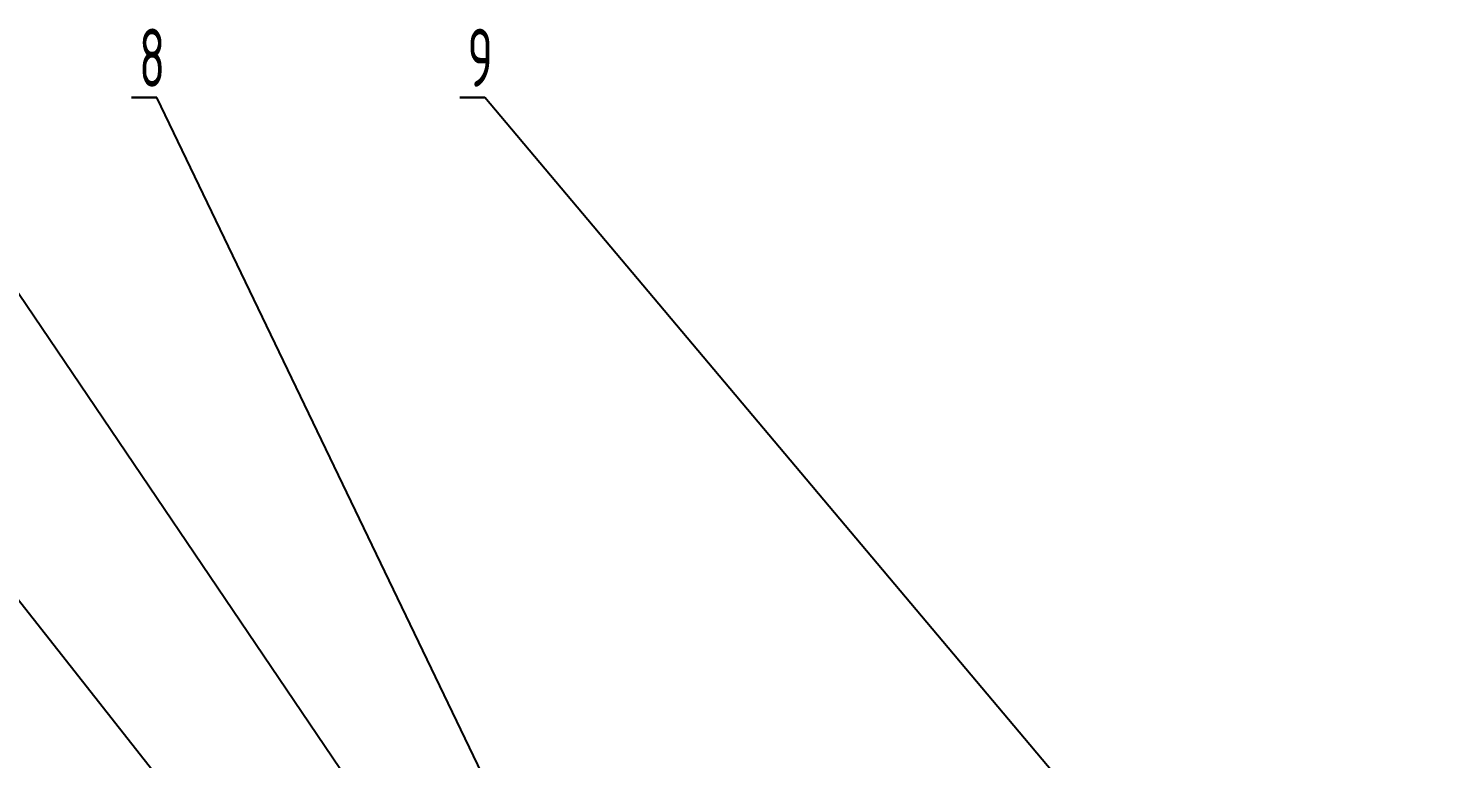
# Model space of a CAD drawing. Header units: millimetres. Extents: x 0 to 4412, y -498 to 1086.
# Drawn here: x 3859.4 to 4055, y 985.1 to 1085.6 of the extents above; entities that cross this region are included whole.
import ezdxf

# ---------------------------------------------------------------- set-up
doc = ezdxf.new("R2010")
doc.units = ezdxf.units.MM
doc.header["$LTSCALE"] = 1.8
doc.layers.add('10', color=7, linetype='Continuous')
doc.styles.add('SLDTEXTSTYLE3', font='TXT', dxfattribs={"width": 0.7})
doc.dimstyles.new('SLDDIMSTYLE2', dxfattribs={"dimtxt": 0.18, "dimasz": 4.08, "dimexe": 0, "dimexo": 0.0625, "dimgap": 0, "dimtad": 0, "dimtih": 1, "dimtoh": 1, "dimdec": 0, "dimrnd": 1e-09, "dimzin": 0, "dimdsep": 46, "dimtxsty": 'Standard', "dimsah": 1, "dimcen": 0.09, "dimadec": 0, "dimazin": 0, "dimtfac": 4.08, "dimtdec": 0, "dimtofl": 0, "dimtmove": 0, "dimatfit": 3, "dimfxl": 1, "dimfrac": 2, "dimtolj": 1, "dimtzin": 0, "dimarcsym": 0})

# ---------------------------------------------------------------- blocks, each defined once
blk = doc.blocks.new('SW_NOTE_0_16')
at = {"layer": '10', "color": 0}
for p, q in [((-3.46, 0), (0, 0)), ((0, 0), (-3.46, 0)), ((-3.46, 0), (0, 0)), ((0, 0), (-3.46, 0)), ((-3.46, 0), (0, 0)), ((0, 0), (-3.46, 0))]:
    blk.add_line(p, q, dxfattribs=at)
at = {"layer": '10', "color": 0, "insert": (-0.64, 9.45), "char_height": 8, "attachment_point": 2, "style": 'SLDTEXTSTYLE3'}
blk.add_mtext('{\\Fgbenor|c134;8}', dxfattribs=at)
blk = doc.blocks.new('SW_NOTE_0_20')
at = {"layer": '10', "color": 0}
for p, q in [((-3.46, 0), (0, 0)), ((0, 0), (-3.46, 0)), ((-3.46, 0), (0, 0)), ((0, 0), (-3.46, 0)), ((-3.46, 0), (0, 0)), ((0, 0), (-3.46, 0))]:
    blk.add_line(p, q, dxfattribs=at)
at = {"layer": '10', "color": 0, "insert": (-0.64, 9.45), "char_height": 8, "attachment_point": 2, "style": 'SLDTEXTSTYLE3'}
blk.add_mtext('{\\Fgbenor|c134;9}', dxfattribs=at)

msp = doc.modelspace()

# ---------------------------------------------------------------- block references
at = {"layer": '10', "lineweight": 30}
for name, p in [('SW_NOTE_0_16', (3877.0457, 1076.1092)), ('SW_NOTE_0_20', (3922.1858, 1076.1092))]:
    msp.add_blockref(name, p, dxfattribs=at)

# ---------------------------------------------------------------- leaders
at = {"layer": '10', "lineweight": 25}
for points in [[(3925.6669, 921.0482), (3803.4872, 1076.1092)], [(3919.654, 958.0482), (3839.7311, 1076.1092)], [(3932.9952, 959.7636), (3877.0457, 1076.1092)], [(4055.0488, 918.2982), (3922.1858, 1076.1092)]]:
    msp.add_leader(points, dimstyle='SLDDIMSTYLE2', dxfattribs=at)

doc.saveas('drawing.dxf')
